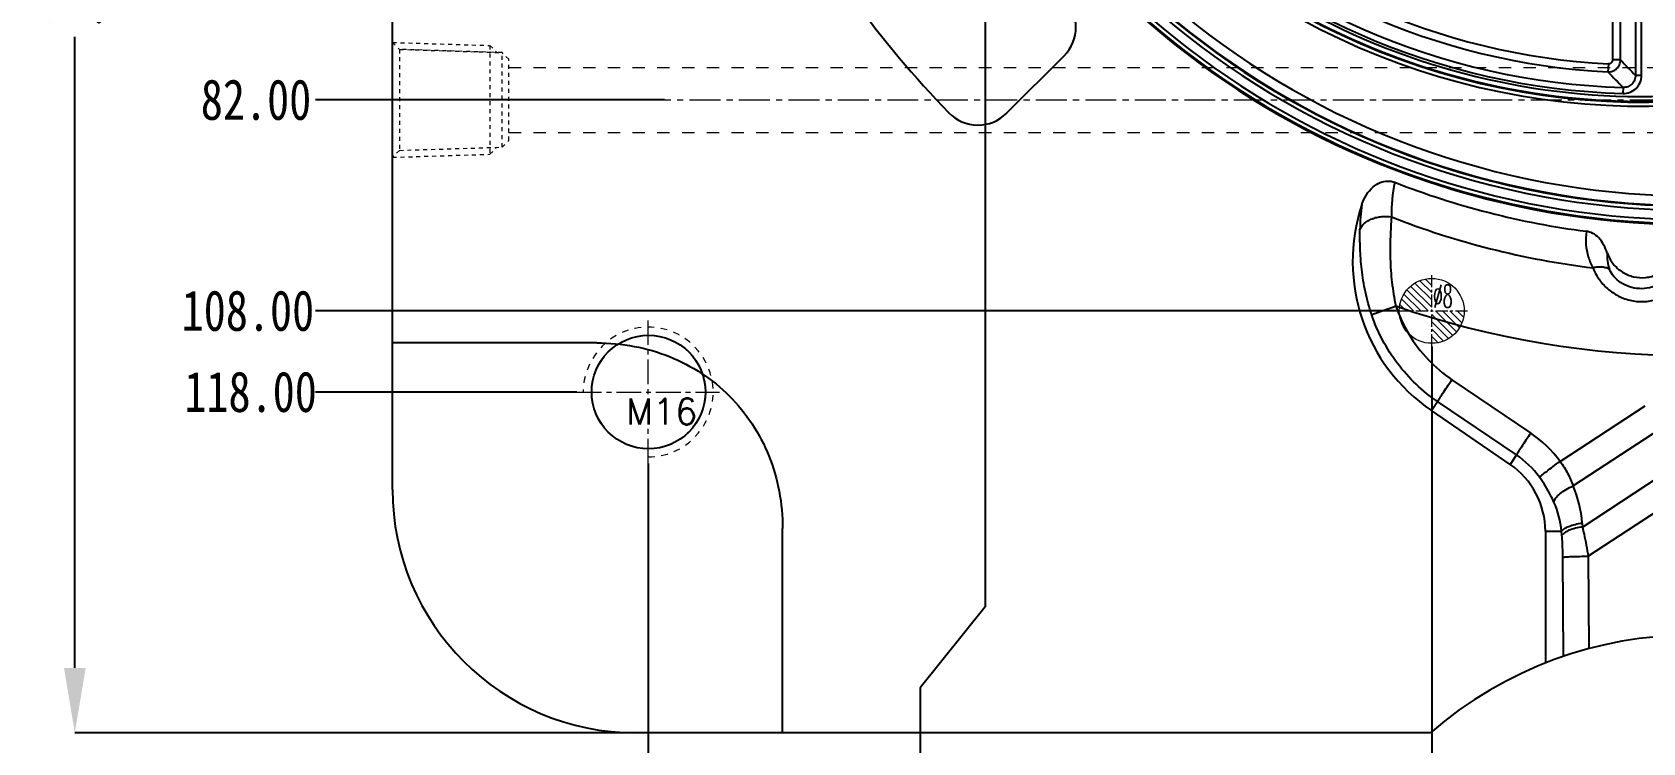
# Model space of a CAD drawing. Header units: millimetres. Extents: x 3054 to 4939, y -1170 to 130.
# Drawn here: x 4406.9 to 4605.2, y -952.2 to -864.7 of the extents above; entities that cross this region are included whole.
import ezdxf

# ---------------------------------------------------------------- set-up
doc = ezdxf.new("R2010")
doc.units = ezdxf.units.MM
doc.header["$LTSCALE"] = 16.335
doc.header["$PDMODE"] = 3
doc.header["$PDSIZE"] = 0.3125
doc.linetypes.add('CENTER', pattern=[0.6, 0.375, -0.075, 0.075, -0.075])
doc.linetypes.add('HIDDEN', pattern=[0.2, 0.1, -0.1])
doc.layers.get('0').update_dxf_attribs({"linetype": 'CONTINUOUS'})
doc.layers.get('Defpoints').update_dxf_attribs({"linetype": 'CONTINUOUS'})
doc.layers.add('11', color=7, linetype='CONTINUOUS')
for name, color, linetype, lineweight in [('cool', 153, 'HIDDEN', 9), ('epin', 13, 'CONTINUOUS', 9), ('screw', 33, 'CONTINUOUS', 13)]:
    doc.layers.add(name, color=color, linetype=linetype, lineweight=lineweight)
doc.styles.get("Standard").update_dxf_attribs({"font": 'txt', "width": 0.8})
doc.styles.add('TXT', font='txt.shx', dxfattribs={"bigfont": 'gbcbig.shx'})
doc.styles.add('TXT05', font='txt.shx', dxfattribs={"width": 0.5, "bigfont": 'gbcbig.shx'})
doc.dimstyles.get("Standard").update_dxf_attribs({"dimtxt": 0.15625, "dimasz": 0.1875, "dimexe": 0.125, "dimexo": 0.0625, "dimtad": 0, "dimtih": 1, "dimtoh": 1, "dimdsep": 46, "dimtxsty": 'Standard', "dimcen": 0.09, "dimadec": 0, "dimazin": 0, "dimtp": 0.01, "dimtm": 0.01, "dimtfac": 1, "dimtofl": 0, "dimtmove": 0, "dimatfit": 3, "dimfxl": 0, "dimtolj": 1, "dimarcsym": 0})

# ---------------------------------------------------------------- blocks, each defined once
blk = doc.blocks.new('4')
at = {"layer": '11', "color": 3, "linetype": 'Continuous'}
for p, q in [((-12.85, 216.65), (-13.72, 226.62)), ((12.85, 216.66), (13.72, 226.62)), ((-7, 208.13), (-7, 212.14)), ((7, 208.13), (7, 212.14))]:
    blk.add_line(p, q, dxfattribs=at)
for centre, radius, start, end in [((0.03, 105), 127.37, 85.9149, 94.1093), ((-8.74, 227.05), 5, 94.1093, 185), ((8.74, 227.05), 5, 355, 85.9149), ((-7.87, 217.09), 5, 185, 274.0301), ((7.87, 217.09), 5, 265.9963, 355), ((0.03, 105), 107.37, 85.9963, 94.0301), ((0.03, 105), 103.37, 86.1313, 93.8975)]:
    blk.add_arc(centre, radius, start, end, dxfattribs=at)
blk = doc.blocks.new('screw_m16_g')
at = {"layer": 'screw', "color": 1, "linetype": 'CENTER', "ltscale": 0.497582}
for p, q in [((0, -8.8), (0, 8.8)), ((-8.8, 0), (8.8, 0))]:
    blk.add_line(p, q, dxfattribs=at)
at = {"layer": 'screw', "linetype": 'HIDDEN', "ltscale": 0.497582}
blk.add_circle((0, 0), 7, dxfattribs=at)
at = {"layer": 'screw', "color": 92, "linetype": 'HIDDEN', "ltscale": 0.497582}
blk.add_arc((0, 0), 8, 270, 180, dxfattribs=at)
at = {"layer": 'screw', "color": 6, "style": 'TXT'}
blk.add_text('M16', height=3.2, dxfattribs=at).set_placement((-2.72, -4))
blk = doc.blocks.new('epin_ejp_8')
at = {"layer": 'epin'}
h = blk.add_hatch(dxfattribs=at)
h.set_pattern_fill('_ANSI31', color=123, scale=0.2, angle=90, style=0)
h.set_pattern_definition([(135, (-3609.8168, 780.7174), (-0.44901281, -0.44901281), [])])
h.paths.add_polyline_path([(0, 4, 0.414214), (-4, 0), (0, 0)])
h.paths.add_polyline_path([(4, 0), (0, 0), (0, -4, 0.414214)])
at = {"layer": 'epin', "color": 1, "linetype": 'CENTER', "ltscale": 0.248791}
for p, q in [((0, -4.4), (0, 4.4)), ((-4.4, 0), (4.4, 0))]:
    blk.add_line(p, q, dxfattribs=at)
at = {"layer": 'epin'}
blk.add_circle((0, 0), 4, dxfattribs=at)
at = {"layer": 'epin', "color": 6, "style": 'TXT05', "width": 0.5}
blk.add_text('%%c8', height=2.8, dxfattribs=at).set_placement((0.16, 0.4))
blk = doc.blocks.new('cool_jt_f12')
at = {"layer": 'cool', "ltscale": 0.3}
for p, q in [((0, 7.0785), (0.856, 6.2225)), ((0, 7.0785), (12, 6.7035)), ((0.856, 6.2225), (0.856, -6.2225)), ((13.5, 5.827375), (0.856, 6.2225)), ((0.856, 6.2225), (13.5, 5.827375)), ((12, 6.7035), (12.856, 5.8475)), ((12, 6.7035), (12, -6.7035)), ((14.327375, 5), (13.5, 5.827375)), ((13.5, -5.827375), (13.5, 5.827375)), ((14.327375, -5), (14.327375, 5)), ((0.856, -6.2225), (13.5, -5.827375)), ((12, -6.7035), (12.856, -5.8475)), ((13.5, -5.827375), (14.327375, -5)), ((0.856, -6.2225), (0, -7.0785)), ((0, -7.0785), (12, -6.7035))]:
    blk.add_line(p, q, dxfattribs=at)
blk = doc.blocks.new('*D214')
at = {"color": 4, "lineweight": -2}
for p, q in [((4480.24, -631), (4412.12, -631)), ((4412.12, -639), (4412.12, -836.45)), ((4412.12, -943), (4412.12, -865.25)), ((4499.01, -951), (4412.12, -951))]:
    blk.add_line(p, q, dxfattribs=at)
at = {"color": 4}
for points in [[(4410.79, -639), (4413.46, -639), (4412.12, -631)], [(4410.79, -943), (4413.46, -943), (4412.12, -951)]]:
    blk.add_solid(points, dxfattribs=at)
at = {"layer": 'Defpoints', "color": 0}
for p in [(4480.24, -631), (4412.12, -951), (4499.01, -951)]:
    blk.add_point(p, dxfattribs=at)
at = {"color": 6, "insert": (4412.12, -850.85), "char_height": 8, "attachment_point": 5, "rotation": 90}
blk.add_mtext('\\A1;320.00', dxfattribs=at)
blk = doc.blocks.new('*D230')
at = {"color": 4, "lineweight": -2}
blk.add_line((4484.73, -873), (4441.77, -873), dxfattribs=at)
at = {"layer": 'Defpoints', "color": 0}
for p in [(4611.24, -791), (4441.77, -873), (4484.73, -873)]:
    blk.add_point(p, dxfattribs=at)
at = {"color": 6, "insert": (4434.44, -873), "char_height": 5, "attachment_point": 5}
blk.add_mtext('\\A1;82.00', dxfattribs=at)
blk = doc.blocks.new('*D231')
at = {"color": 4, "lineweight": -2}
blk.add_line((4574.84, -899), (4441.77, -899), dxfattribs=at)
at = {"layer": 'Defpoints', "color": 0}
for p in [(4611.24, -791), (4441.77, -899), (4574.84, -899)]:
    blk.add_point(p, dxfattribs=at)
at = {"color": 6, "insert": (4433.44, -899), "char_height": 5, "attachment_point": 5}
blk.add_mtext('\\A1;108.00', dxfattribs=at)
blk = doc.blocks.new('*D232')
at = {"color": 4, "lineweight": -2}
blk.add_line((4473.94, -909), (4441.77, -909), dxfattribs=at)
at = {"layer": 'Defpoints', "color": 0}
for p in [(4611.24, -791), (4441.77, -909), (4473.94, -909)]:
    blk.add_point(p, dxfattribs=at)
at = {"color": 6, "insert": (4433.77, -909), "char_height": 5, "attachment_point": 5}
blk.add_mtext('\\A1;118.00', dxfattribs=at)
blk = doc.blocks.new('*D237')
at = {"color": 4, "lineweight": -2}
blk.add_line((4579.24, -903.4), (4579.24, -955.47), dxfattribs=at)
at = {"layer": 'Defpoints', "color": 0}
for p in [(4611.24, -791), (4579.24, -903.4), (4579.24, -955.47)]:
    blk.add_point(p, dxfattribs=at)
at = {"color": 6, "insert": (4579.24, -962.8), "char_height": 5, "attachment_point": 5, "rotation": 90}
blk.add_mtext('\\A1;32.00', dxfattribs=at)
blk = doc.blocks.new('*D238')
at = {"color": 4, "lineweight": -2}
for p, q in [((4524.25, -863.4), (4524.25, -935.47)), ((4524.25, -935.47), (4516.22, -945.47)), ((4516.22, -945.47), (4516.22, -955.47))]:
    blk.add_line(p, q, dxfattribs=at)
at = {"layer": 'Defpoints', "color": 0}
for p in [(4611.24, -791), (4524.25, -863.4), (4516.22, -955.47)]:
    blk.add_point(p, dxfattribs=at)
at = {"color": 6, "insert": (4516.22, -962.8), "char_height": 5, "attachment_point": 5, "rotation": 90}
blk.add_mtext('\\A1;87.00', dxfattribs=at)
blk = doc.blocks.new('*D239')
at = {"color": 4, "lineweight": -2}
blk.add_line((4482.74, -917.8), (4482.74, -955.47), dxfattribs=at)
at = {"layer": 'Defpoints', "color": 0}
for p in [(4611.24, -791), (4482.74, -917.8), (4482.74, -955.47)]:
    blk.add_point(p, dxfattribs=at)
at = {"color": 6, "insert": (4482.74, -964.47), "char_height": 5, "attachment_point": 5, "rotation": 90}
blk.add_mtext('\\A1;128.50', dxfattribs=at)

msp = doc.modelspace()

# ---------------------------------------------------------------- linework, layer by layer
at = {"color": 6, "linetype": 'Continuous'}
for p, q in [((4451.243, -921.001), (4451.243, -661.001)), ((4604.34, -790.829), (4604.34, -869.991)), ((4605.08, -869.991), (4605.082, -790.829)), ((4601.515, -792.664), (4601.515, -868.082)), ((4602.504, -866.593), (4602.503, -792.664)), ((4602.505, -868.082), (4602.504, -866.593)), ((4601.003, -868.569), (4600.952, -869.557)), ((4602.505, -868.082), (4601.515, -868.082)), ((4605.08, -869.991), (4604.34, -869.991)), ((4602.821, -871.468), (4602.8, -872.208)), ((4476.408, -902.945), (4451.243, -902.945)), ((4581.735, -907.482), (4591.445, -914.063)), ((4579.206, -911.291), (4579.968, -910.177)), ((4589.678, -916.759), (4579.968, -910.177)), ((4588.888, -917.913), (4579.206, -911.291)), ((4595.054, -917.551), (4605.527, -910.684)), ((4607.403, -913.521), (4596.664, -920.562)), ((4589.678, -916.759), (4588.888, -917.913)), ((4597.814, -925.636), (4607.403, -919.35)), ((4609.279, -922.187), (4598.522, -929.239)), ((4499.299, -951.001), (4499.299, -925.836)), ((4593.243, -926.167), (4595.247, -926.167)), ((4593.243, -926.167), (4593.243, -942.397)), ((4595.285, -926.655), (4595.247, -926.167)), ((4597.777, -925.147), (4597.814, -925.636)), ((4595.483, -941.574), (4595.392, -929.351)), ((4598.522, -929.239), (4598.606, -940.628)), ((4579.083, -951.001), (4481.243, -951.001))]:
    msp.add_line(p, q, dxfattribs=at)
msp.add_circle((4482.782, -909.001), 7, dxfattribs=at)
for centre, radius, start, end in [((4611.269, -785.971), 100.622, 28.40074, 331.59927), ((4611.269, -785.971), 100.12, 28.40075, 331.59926), ((4611.269, -785.971), 100.057, 28.37938, 331.62062), ((4611.269, -785.971), 98.859, 28.37934, 331.62065), ((4605.239, -785.971), 86.271, 181.61975, 268.38025), ((4605.239, -785.971), 85.531, 181.61975, 268.38025), ((4605.239, -785.971), 83.696, 182.93582, 267.06418), ((4605.239, -785.971), 82.706, 182.93582, 267.06418), ((4611.269, -785.971), 102.28, 186.15973, 331.08016), ((4611.269, -785.971), 101.778, 186.19838, 331.08683), ((4611.269, -785.971), 102.395, 189.52573, 331.07349), ((4605.239, -785.971), 87.224, 222.36053, 346.47022), ((4605.239, -785.971), 86.622, 222.36102, 346.47022), ((4605.239, -785.971), 87.818, 222.43656, 332.51118), ((4605.239, -785.971), 87.317, 222.43651, 332.51058), ((4769.207, -709.704), 229.942, 223.53297, 224.19288), ((4771.4, -704.704), 237.127, 224.04396, 224.68981), ((4595.113, -887.233), 20.831, 168.71616, 180.51931), ((4611.243, -789.49), 100.548, 248.67939, 262.59711), ((4591.778, -892.91), 22.269, 161.63612, 235.6295), ((4594.058, -889.238), 23.654, 171.87632, 179.35396), ((4611.304, -793.198), 101.237, 248.55026, 263.07773), ((4611.243, -793.015), 111.502, 250.93624, 289.06376), ((4583.22, -926.186), 14.65, 36.12123, 55.8468), ((4583.243, -926.167), 10, 0, 55.6295), ((4583.225, -926.293), 11.512, 36.21519, 55.91256), ((4481.243, -921.001), 30, 180, 270), ((4583.164, -926.266), 14.657, 4.37581, 22.90435), ((4583.795, -927.27), 11.506, 5.49999, 24.19561), ((4611.243, -987.971), 49, 48.98014, 131.01986)]:
    msp.add_arc(centre, radius, start, end, dxfattribs=at)
for points, knots in [([(4600.952, -869.557), (4601.146, -869.563), (4601.542, -869.493), (4602.048, -869.169), (4602.406, -868.68), (4602.5, -868.281), (4602.505, -868.082)], [0, 0, 0, 0, 0.2472775, 0.4957882, 0.746172, 1, 1, 1, 1]), ([(4601.515, -868.082), (4601.512, -868.169), (4601.469, -868.346), (4601.269, -868.536), (4601.09, -868.57), (4601.003, -868.569)], [0, 0, 0, 0, 0.3362296, 0.6649021, 1, 1, 1, 1]), ([(4602.8, -872.208), (4603.093, -872.216), (4603.69, -872.117), (4604.455, -871.63), (4604.964, -870.879), (4605.08, -870.284), (4605.08, -869.991)], [0, 0, 0, 0, 0.2491835, 0.4998546, 0.7506732, 1, 1, 1, 1]), ([(4604.34, -869.991), (4604.343, -870.189), (4604.268, -870.59), (4603.931, -871.1), (4603.412, -871.415), (4603.015, -871.476), (4602.821, -871.468)], [0, 0, 0, 0, 0.2511964, 0.5032694, 0.7536153, 1, 1, 1, 1]), ([(4570.643, -885.894), (4570.783, -885.47), (4571.145, -884.693), (4571.924, -883.757), (4572.841, -883.157), (4573.804, -882.94), (4574.418, -883.052), (4574.685, -883.157)], [0, 0, 0, 0, 0.2468236, 0.4678278, 0.6646081, 0.8417836, 1, 1, 1, 1]), ([(4570.406, -888.971), (4570.521, -888.695), (4570.825, -888.3), (4571.371, -887.903), (4571.896, -887.643), (4572.483, -887.464), (4573.284, -887.335), (4573.895, -887.357), (4574.283, -887.421)], [0, 0, 0, 0, 0.201474, 0.3224529, 0.4544341, 0.5936915, 0.7347771, 1, 1, 1, 1]), ([(4574.284, -887.421), (4574.227, -888.233), (4574.153, -889.49), (4574.115, -891.216), (4574.13, -892.608), (4574.2, -894.038), (4574.378, -895.981), (4574.613, -897.437), (4574.823, -898.401)], [0, 0, 0, 0, 0.2212004, 0.3425351, 0.4693773, 0.5997132, 0.7319264, 1, 1, 1, 1]), ([(4571.851, -899.494), (4571.539, -898.571), (4571.156, -897.169), (4570.8, -895.289), (4570.61, -893.915), (4570.488, -892.582), (4570.403, -890.939), (4570.397, -889.742), (4570.406, -888.971)], [0, 0, 0, 0, 0.2739975, 0.4073365, 0.5377332, 0.6637042, 0.7834407, 1, 1, 1, 1]), ([(4598.288, -889.2), (4598.223, -889.737), (4598.183, -890.796), (4598.477, -892.326), (4598.863, -893.264), (4599.102, -893.699)], [0, 0, 0, 0, 0.3497032, 0.6788538, 1, 1, 1, 1]), ([(4600.864, -891.859), (4600.744, -891.511), (4600.462, -890.853), (4599.869, -890.01), (4599.131, -889.422), (4598.561, -889.235), (4598.288, -889.2)], [0, 0, 0, 0, 0.284347, 0.5490227, 0.7873086, 1, 1, 1, 1]), ([(4600.872, -891.879), (4600.839, -892.211), (4600.85, -892.905), (4601.029, -893.577), (4601.16, -893.905)], [0, 0, 0, 0, 0.4852326, 1, 1, 1, 1]), ([(4600.864, -891.859), (4601.031, -892.346), (4601.53, -893.259), (4602.68, -894.29), (4604.092, -894.88), (4605.615, -894.973), (4607.088, -894.559), (4608.353, -893.677), (4608.957, -892.834), (4609.181, -892.374)], [0, 0, 0, 0, 0.1457339, 0.2882305, 0.4297934, 0.5710441, 0.712607, 0.8551035, 1, 1, 1, 1]), ([(4601.16, -893.905), (4601.033, -893.826), (4600.736, -893.693), (4600.231, -893.596), (4599.672, -893.595), (4599.292, -893.656), (4599.102, -893.699)], [0, 0, 0, 0, 0.2123813, 0.4563135, 0.7234996, 1, 1, 1, 1]), ([(4599.102, -893.699), (4599.294, -894.186), (4599.802, -895.113), (4600.858, -896.328), (4602.237, -897.24), (4603.825, -897.819), (4605.533, -897.932), (4607.176, -897.544), (4608.645, -896.797), (4609.84, -895.734), (4610.45, -894.882), (4610.695, -894.431)], [0, 0, 0, 0, 0.1075826, 0.2152199, 0.3277061, 0.4438833, 0.5589234, 0.6741902, 0.7868816, 0.894365, 1, 1, 1, 1]), ([(4608.636, -894.378), (4608.475, -894.659), (4608.04, -895.202), (4607.15, -895.821), (4606.047, -896.217), (4604.816, -896.315), (4603.589, -896.09), (4602.502, -895.567), (4601.663, -894.826), (4601.288, -894.214), (4601.16, -893.905)], [0, 0, 0, 0, 0.1074568, 0.2273818, 0.3558508, 0.4928673, 0.6327916, 0.7656126, 0.8889484, 1, 1, 1, 1]), ([(4571.851, -899.494), (4571.895, -899.471), (4572.014, -899.418), (4572.236, -899.327), (4572.541, -899.209), (4572.921, -899.067), (4573.36, -898.908), (4574, -898.681), (4574.492, -898.512), (4574.823, -898.401)], [0, 0, 0, 0, 0.0474614, 0.1232114, 0.2275463, 0.3573866, 0.5071878, 0.6695474, 1, 1, 1, 1]), ([(4574.823, -898.401), (4575.238, -899.62), (4576.328, -901.98), (4578.686, -905.077), (4580.671, -906.756), (4581.735, -907.482)], [0, 0, 0, 0, 0.3333605, 0.666724, 1, 1, 1, 1]), ([(4579.968, -910.177), (4578.093, -908.904), (4574.745, -905.72), (4572.574, -901.641), (4571.851, -899.494)], [0, 0, 0, 0, 0.5000683, 1, 1, 1, 1]), ([(4579.968, -910.177), (4579.992, -910.132), (4580.06, -910.019), (4580.264, -909.693), (4580.629, -909.132), (4581.15, -908.347), (4581.536, -907.774), (4581.735, -907.482)], [0, 0, 0, 0, 0.047114, 0.1229086, 0.3577461, 0.6705025, 1, 1, 1, 1]), ([(4591.445, -914.063), (4591.246, -914.356), (4590.86, -914.928), (4590.339, -915.714), (4589.974, -916.275), (4589.77, -916.601), (4589.702, -916.714), (4589.678, -916.759)], [0, 0, 0, 0, 0.3294981, 0.6422547, 0.8770921, 0.9528864, 1, 1, 1, 1]), ([(4592.514, -919.491), (4592.55, -919.456), (4592.65, -919.371), (4592.945, -919.13), (4593.471, -918.725), (4594.218, -918.163), (4594.769, -917.758), (4595.054, -917.551)], [0, 0, 0, 0, 0.0472854, 0.1231026, 0.3576087, 0.670038, 1, 1, 1, 1]), ([(4595.054, -917.551), (4595.403, -918.014), (4596.017, -918.983), (4596.476, -920.033), (4596.664, -920.562)], [0, 0, 0, 0, 0.508662, 1, 1, 1, 1]), ([(4594.29, -922.554), (4594.172, -922.292), (4593.662, -921.227), (4593.042, -920.213), (4592.514, -919.491)], [0, 0, 0, 0, 0.2431006, 1, 1, 1, 1]), ([(4594.29, -922.554), (4594.302, -922.478), (4594.361, -922.314), (4594.584, -921.956), (4595.055, -921.49), (4595.793, -920.992), (4596.363, -920.695), (4596.664, -920.562)], [0, 0, 0, 0, 0.0721639, 0.1623593, 0.3960047, 0.6890344, 1, 1, 1, 1]), ([(4595.247, -926.167), (4595.28, -926.109), (4595.377, -925.993), (4595.661, -925.765), (4596.176, -925.512), (4596.926, -925.29), (4597.484, -925.186), (4597.777, -925.147)], [0, 0, 0, 0, 0.0712455, 0.1600592, 0.3905771, 0.6823263, 1, 1, 1, 1]), ([(4597.814, -925.636), (4597.522, -925.675), (4596.963, -925.778), (4596.213, -926), (4595.698, -926.254), (4595.414, -926.482), (4595.317, -926.598), (4595.285, -926.655)], [0, 0, 0, 0, 0.3176737, 0.6094229, 0.8399408, 0.9287545, 1, 1, 1, 1]), ([(4597.814, -925.636), (4597.88, -925.923), (4598.141, -927.118), (4598.367, -928.322), (4598.522, -929.239)], [0, 0, 0, 0, 0.240227, 1, 1, 1, 1]), ([(4595.392, -929.351), (4595.39, -929.117), (4595.376, -928.218), (4595.335, -927.319), (4595.285, -926.655)], [0, 0, 0, 0, 0.2597088, 1, 1, 1, 1]), ([(4595.392, -929.351), (4595.441, -929.342), (4595.569, -929.328), (4595.806, -929.311), (4596.129, -929.293), (4596.698, -929.27), (4597.505, -929.25), (4598.176, -929.241), (4598.522, -929.239)], [0, 0, 0, 0, 0.0475688, 0.1233806, 0.2276901, 0.3570944, 0.6688173, 1, 1, 1, 1])]:
    msp.add_open_spline(points, degree=3, knots=knots, dxfattribs=at)
for points in [[(4476.408, -902.944), (4479.528, -902.944), (4485.628, -904.098), (4490.663, -907.408), (4492.749, -909.494)], [(4492.749, -909.494), (4494.836, -911.581), (4498.146, -916.616), (4499.3, -922.716), (4499.3, -925.836)]]:
    msp.add_open_spline(points, degree=3, dxfattribs=at)
at = {"layer": 'cool', "ltscale": 0.932966}
for p, q in [((4465.573, -869.002), (4756.913, -869.002)), ((4465.573, -877.002), (4756.913, -877.002))]:
    msp.add_line(p, q, dxfattribs=at)
at = {"layer": 'cool', "color": 1, "linetype": 'CENTER', "ltscale": 0.621977}
msp.add_line((4451.243, -873.002), (4771.243, -873.002), dxfattribs=at)

# ---------------------------------------------------------------- block references
at = {"rotation": 129.9999999999685}
msp.add_blockref('4', (4691.671, -718.467), dxfattribs=at)
at = {"layer": 'cool', "ltscale": 0.932966}
msp.add_blockref('cool_jt_f12', (4451.243, -873.002), dxfattribs=at)
at = {"layer": 'epin'}
msp.add_blockref('epin_ejp_8', (4579.243, -899.002), dxfattribs=at)
at = {"layer": 'screw'}
msp.add_blockref('screw_m16_g', (4482.742, -909.002), dxfattribs=at)

# ---------------------------------------------------------------- dimensions: what is measured, and where the dimension line sits
dim = msp.add_linear_dim(base=(4412.124, -951.002), p1=(4480.243, -631.001), p2=(4499.007, -951.002), angle=90, dimstyle='Standard', override={"dimtxt": 8, "dimasz": 8, "dimexe": 0, "dimexo": 0, "dimgap": 0, "dimtih": 0, "dimtoh": 0, "dimzin": 0, "dimcen": 0, "dimclrd": 4, "dimclre": 4, "dimclrt": 6, "dimadec": 2, "dimtp": 0, "dimtm": 0, "dimtzin": 0})
dim.commit()
dim.dimension.update_dxf_attribs({"geometry": '*D214', "text_midpoint": (4412.124, -850.848), "dimtype": 160})
for feature_location, offset, dtype, picture, middle in [((4574.843, -899.002), (-133.07, 0), 0, '*D231', (4433.439, -899.002)), ((4473.942, -909.002), (-32.17, 0), 0, '*D232', (4433.773, -909.002)), ((4484.734, -873.002), (-42.962, 0), 0, '*D230', (4434.439, -873.002)), ((4482.742, -917.802), (0, -37.664), 1, '*D239', (4482.742, -964.466)), ((4524.247, -863.401), (-8.03, -92.065), 1, '*D238', (4516.217, -962.799)), ((4579.243, -903.402), (0, -52.064), 1, '*D237', (4579.243, -962.799))]:
    dim = msp.add_ordinate_dim(feature_location=feature_location, offset=offset, dtype=dtype, origin=(4611.243, -791.002), dimstyle='Standard', override={"dimtxt": 5, "dimasz": 5, "dimexe": 0, "dimexo": 0, "dimgap": 0, "dimtih": 0, "dimtoh": 0, "dimzin": 0, "dimcen": 0, "dimclrd": 4, "dimclre": 4, "dimclrt": 6, "dimadec": 2, "dimtp": 0, "dimtm": 0, "dimtzin": 0})
    dim.commit()
    dim.dimension.update_dxf_attribs({"geometry": picture, "text_midpoint": middle})

doc.saveas('drawing.dxf')
